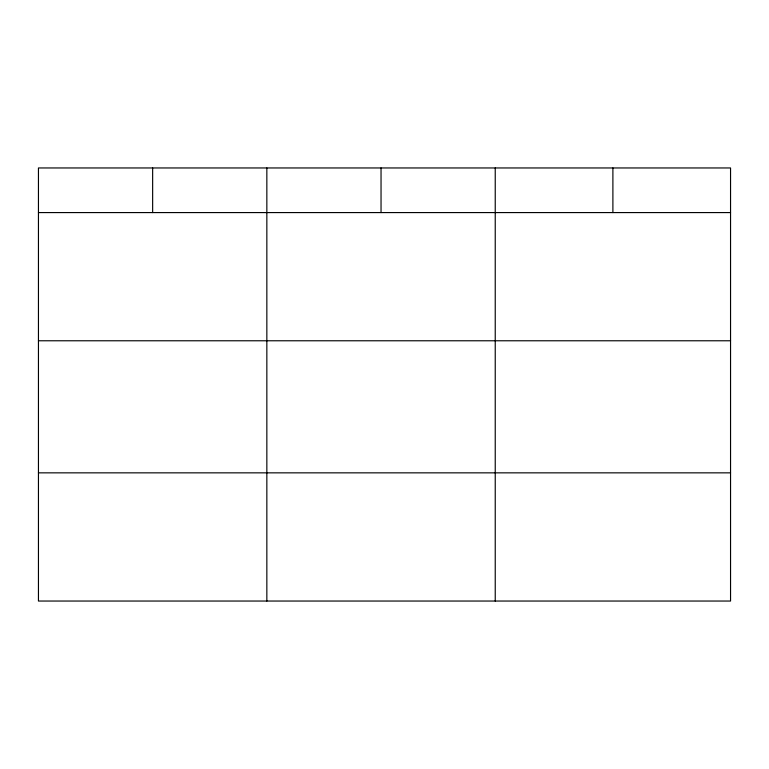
<?xml version="1.0" encoding="UTF-8"?>
<svg xmlns="http://www.w3.org/2000/svg" width="769" height="769" viewBox="0 0 769 769"><rect width="100%" height="100%" fill="white"/><g stroke="black" fill="none" stroke-linecap="round" stroke-linejoin="round"><path stroke-width="1.15" d="M730.55 340.773L730.55 167.959L38.45 167.959L38.45 601.041L730.55 601.041L730.55 340.773L38.45 340.773M38.45 212.58L730.55 212.58M38.45 472.848L730.55 472.848M612.893 167.959L612.893 212.58M495.236 167.959L495.236 601.041M381.039 167.959L381.039 212.58M266.843 167.959L266.843 601.041M152.647 167.959L152.647 212.58"/></g></svg>
